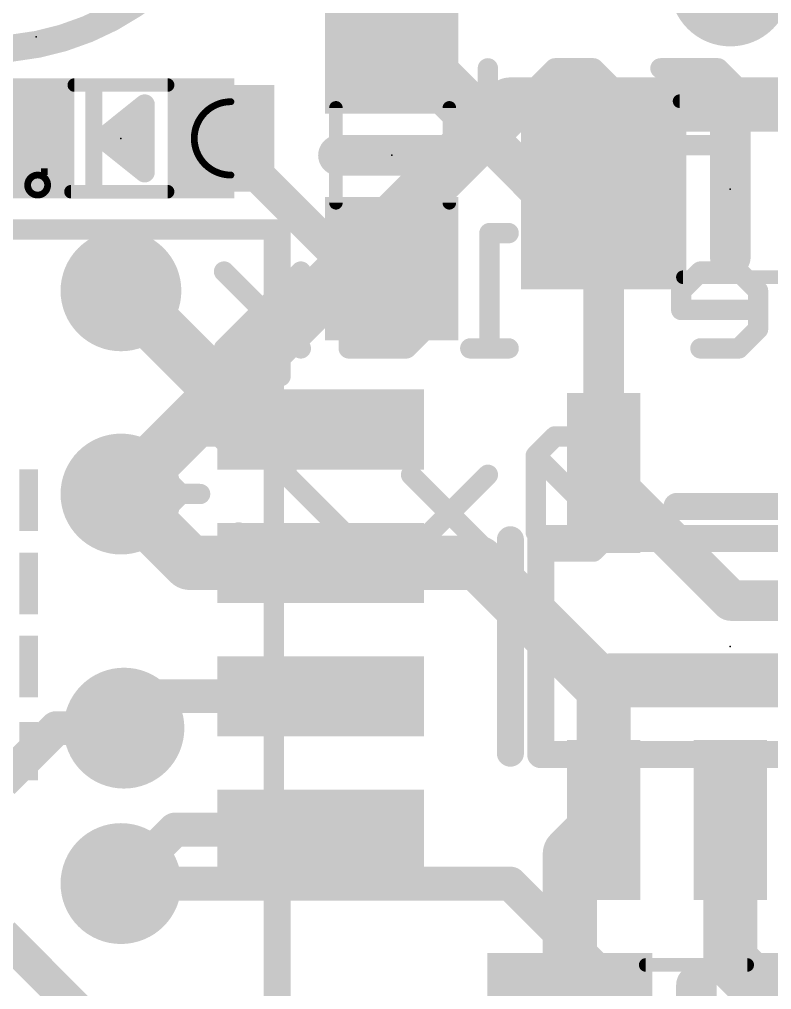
# Model space of a CAD drawing. Extents: x -0.1 to 25.5, y -0.1 to 17.9.
# Drawn here: x 2.79 to 8.44, y 6.19 to 13.47 of the extents above; entities that cross this region are included whole.
import ezdxf

# ---------------------------------------------------------------- set-up
doc = ezdxf.new("R2010")
doc.units = 0
for name, color, linetype in [('1', 12, 'CONTINUOUS'), ('16', 5, 'CONTINUOUS'), ('18', 110, 'CONTINUOUS'), ('21', 40, 'CONTINUOUS'), ('22', 6, 'CONTINUOUS'), ('23', 40, 'CONTINUOUS'), ('24', 6, 'CONTINUOUS'), ('51', 253, 'CONTINUOUS')]:
    doc.layers.add(name, color=color, linetype=linetype)

# ---------------------------------------------------------------- blocks, each defined once
blk = doc.blocks.new('RECT')
blk.add_solid([(-0.5, -0.5), (0.5, -0.5), (-0.5, 0.5), (0.5, 0.5)])
blk = doc.blocks.new('ROUNDV')
at = {"const_width": 0.5}
blk.add_lwpolyline([(0, -0.25, 1), (0, 0.25, 1), (0, -0.25)], format="xyb", dxfattribs=at)

msp = doc.modelspace()

# ---------------------------------------------------------------- linework, layer by layer
at = {"layer": '1'}
for points, const_width in [([(5.588, 13.296), (6.692, 12.192)], 0.3048), ([(4.306, 12.573), (5.283, 11.596)], 0.254), ([(6.692, 12.192), (7.178, 12.192)], 0.3048), ([(7.178, 12.192), (7.178, 10.0631)], 0.3048), ([(5.283, 11.596), (5.588, 11.596)], 0.254), ([(4.596, 10.39), (3.556, 11.43)], 0.4064), ([(5.054, 10.39), (4.596, 10.39)], 0.4064), ([(7.178, 10.0631), (8.1336, 9.1075)], 0.3048), ([(4.072, 9.39), (3.556, 9.906)], 0.4064), ([(5.054, 9.39), (4.072, 9.39)], 0.4064), ([(5.054, 9.39), (6.236, 9.39)], 0.4064), ([(6.236, 9.39), (7.178, 8.448)], 0.4064), ([(8.1336, 9.1075), (9.7425, 9.1075)], 0.3048), ([(7.239, 8.509), (7.178, 8.448)], 0.4064), ([(8.89, 8.509), (7.239, 8.509)], 0.4064), ([(7.178, 8.448), (7.178, 7.4629)], 0.4064), ([(5.054, 8.39), (3.5786, 8.39)], 0.254), ([(3.5786, 8.39), (3.5786, 8.1506)], 0.254), ([(7.178, 7.4629), (6.924, 7.2089)], 0.4064), ([(8.128, 7.4629), (8.128, 6.411)], 0.4064), ([(3.961, 7.39), (3.556, 6.985)], 0.254), ([(5.054, 7.39), (3.961, 7.39)], 0.254), ([(6.924, 7.2089), (6.924, 5.715)], 0.4064), ([(8.824, 5.715), (8.128, 6.411)], 0.4064)]:
    msp.add_lwpolyline(points, dxfattribs=dict(at, const_width=const_width))
for points, const_width in [([(5.6419, 13.3499, 1), (5.5341, 13.2421)], 0.1524), ([(4.3509, 12.6179, 1), (4.2611, 12.5281)], 0.127), ([(6.692, 12.2682, 1), (6.692, 12.1158)], 0.1524), ([(6.6381, 12.1381, 1), (6.7459, 12.2459)], 0.1524), ([(7.2542, 12.192, 1), (7.1018, 12.192)], 0.1524), ([(7.178, 12.1158, 1), (7.178, 12.2682)], 0.1524), ([(5.283, 11.6595, 1), (5.283, 11.5325)], 0.127), ([(5.588, 11.5325, 1), (5.588, 11.6595)], 0.127), ([(5.2381, 11.5511, 1), (5.3279, 11.6409)], 0.127), ([(3.6278, 11.5018, 1), (3.4842, 11.3582)], 0.2032), ([(4.596, 10.4916, 1), (4.596, 10.2884)], 0.2032), ([(4.5242, 10.3182, 1), (4.6678, 10.4618)], 0.2032), ([(5.054, 10.2884, 1), (5.054, 10.4916)], 0.2032), ([(7.2319, 10.117, 1), (7.1241, 10.0092)], 0.1524), ([(7.1018, 10.0631, 1), (7.2542, 10.0631)], 0.1524), ([(3.6278, 9.9778, 1), (3.4842, 9.8342)], 0.2032), ([(4.072, 9.4916, 1), (4.072, 9.2884)], 0.2032), ([(4.0002, 9.3182, 1), (4.1438, 9.4618)], 0.2032), ([(5.054, 9.4916, 1), (5.054, 9.2884)], 0.2032), ([(5.054, 9.2884, 1), (5.054, 9.4916)], 0.2032), ([(6.3078, 9.4618, 1), (6.1642, 9.3182)], 0.2032), ([(6.236, 9.2884, 1), (6.236, 9.4916)], 0.2032), ([(8.1336, 9.1837, 1), (8.1336, 9.0313)], 0.1524), ([(8.0797, 9.0536, 1), (8.1875, 9.1614)], 0.1524), ([(7.239, 8.6106, 1), (7.239, 8.4074)], 0.2032), ([(7.3108, 8.4372, 1), (7.1672, 8.5808)], 0.2032), ([(7.2796, 8.448, 1), (7.0764, 8.448)], 0.2032), ([(7.1062, 8.5198, 1), (7.2498, 8.3762)], 0.2032), ([(7.1062, 8.3762, 1), (7.2498, 8.5198)], 0.2032), ([(3.5786, 8.4535, 1), (3.5786, 8.3265)], 0.127), ([(3.6421, 8.39, 1), (3.5151, 8.39)], 0.127), ([(5.054, 8.3265, 1), (5.054, 8.4535)], 0.127), ([(3.5151, 8.1506, 1), (3.6421, 8.1506)], 0.127), ([(7.2498, 7.3911, 1), (7.1062, 7.5347)], 0.2032), ([(8.2296, 7.4629, 1), (8.0264, 7.4629)], 0.2032), ([(3.961, 7.4535, 1), (3.961, 7.3265)], 0.127), ([(4.0059, 7.3451, 1), (3.9161, 7.4349)], 0.127), ([(5.054, 7.3265, 1), (5.054, 7.4535)], 0.127), ([(7.0764, 7.4629, 1), (7.2796, 7.4629)], 0.2032), ([(7.0256, 7.2089, 1), (6.8224, 7.2089)], 0.2032), ([(6.8522, 7.2807, 1), (6.9958, 7.1371)], 0.2032), ([(3.5111, 7.0299, 1), (3.6009, 6.9401)], 0.127), ([(8.1998, 6.4828, 1), (8.0562, 6.3392)], 0.2032), ([(8.0264, 6.411, 1), (8.2296, 6.411)], 0.2032)]:
    msp.add_lwpolyline(points, format="xyb", dxfattribs=dict(at, const_width=const_width))
at = {"layer": '16'}
for points, const_width in [([(6.477, 12.827), (3.556, 9.906)], 0.4064), ([(20.32, 12.827), (6.477, 12.827)], 0.4064), ([(3.0706, 8.1506), (2.667, 7.747)], 0.254), ([(3.5786, 8.1506), (3.0706, 8.1506)], 0.254), ([(6.477, 6.985), (3.556, 6.985)], 0.254), ([(7.62, 5.842), (6.477, 6.985)], 0.254), ([(2.667, 6.604), (3.2258, 6.0452)], 0.254)]:
    msp.add_lwpolyline(points, dxfattribs=dict(at, const_width=const_width))
for points, const_width in [([(6.477, 12.9286, 1), (6.477, 12.7254)], 0.2032), ([(6.5488, 12.7552, 1), (6.4052, 12.8988)], 0.2032), ([(3.4842, 9.9778, 1), (3.6278, 9.8342)], 0.2032), ([(3.0706, 8.2141, 1), (3.0706, 8.0871)], 0.127), ([(3.1155, 8.1057, 1), (3.0257, 8.1955)], 0.127), ([(3.5786, 8.0871, 1), (3.5786, 8.2141)], 0.127), ([(3.556, 7.0485, 1), (3.556, 6.9215)], 0.127), ([(6.5219, 7.0299, 1), (6.4321, 6.9401)], 0.127), ([(6.477, 6.9215, 1), (6.477, 7.0485)], 0.127)]:
    msp.add_lwpolyline(points, format="xyb", dxfattribs=dict(at, const_width=const_width))
at = {"layer": '21'}
for points, const_width in [([(2.54, 13.24, 1), (2.54, 17.24, 1), (2.54, 13.24)], 0.2032), ([(3.7021, 12.8397, 1), (3.7021, 12.7635)], 0.0762), ([(3.7719, 12.827, 1), (3.6957, 12.827)], 0.0762), ([(3.7576, 12.7972, 1), (3.71, 12.8568)], 0.0762), ([(3.7338, 12.7635, 1), (3.7338, 12.8397)], 0.0762), ([(8.2042, 12.7, 1), (8.0518, 12.7)], 0.1524), ([(3.5116, 12.6873, 1), (3.5116, 12.6111)], 0.0762), ([(3.7338, 12.6111, 1), (3.7338, 12.6873)], 0.0762), ([(3.4401, 12.6028, 1), (3.3925, 12.5432)], 0.0762), ([(3.3925, 12.6028, 1), (3.4401, 12.5432)], 0.0762), ([(5.188, 12.5222, 1), (5.188, 12.3698)], 0.1524), ([(5.988, 12.3698, 1), (5.988, 12.5222)], 0.1524), ([(3.5116, 12.5349, 1), (3.5116, 12.4587)], 0.0762), ([(3.7338, 12.4587, 1), (3.7338, 12.5349)], 0.0762), ([(3.7021, 12.3825, 1), (3.7021, 12.3063)], 0.0762), ([(3.71, 12.2892, 1), (3.7576, 12.3488)], 0.0762), ([(3.7338, 12.3063, 1), (3.7338, 12.3825)], 0.0762), ([(3.6957, 12.319, 1), (3.7719, 12.319)], 0.0762), ([(4.7921, 11.89, 1), (4.7159, 11.89)], 0.0762), ([(4.754, 11.8519, 1), (4.754, 11.9281)], 0.0762), ([(8.0518, 11.684, 1), (8.2042, 11.684)], 0.1524), ([(4.7159, 10.79, 1), (4.7921, 10.79)], 0.0762), ([(7.728, 9.8638, 1), (7.728, 9.7622)], 0.1016), ([(6.5288, 9.563, 1), (6.4272, 9.563)], 0.1016), ([(6.4272, 7.963, 1), (6.5288, 7.963)], 0.1016), ([(4.7921, 6.99, 1), (4.7159, 6.99)], 0.0762), ([(7.9502, 6.223, 1), (7.7978, 6.223)], 0.1524)]:
    msp.add_lwpolyline(points, format="xyb", dxfattribs=dict(at, const_width=const_width))
for points, const_width in [([(3.7338, 12.827), (3.4163, 12.573)], 0.1524), ([(3.7021, 12.8016), (3.7338, 12.8016)], 0.1524), ([(3.7338, 12.319), (3.7338, 12.827)], 0.1524), ([(8.128, 12.7), (8.128, 11.684)], 0.3048), ([(3.5116, 12.6492), (3.7338, 12.6492)], 0.1524), ([(3.4163, 12.573), (3.7338, 12.319)], 0.1524), ([(5.988, 12.446), (5.188, 12.446)], 0.3048), ([(3.5116, 12.4968), (3.7338, 12.4968)], 0.1524), ([(3.7021, 12.3444), (3.7338, 12.3444)], 0.1524), ([(2.154, 11.89), (4.754, 11.89)], 0.1524), ([(4.754, 11.89), (4.754, 10.79)], 0.1524), ([(7.728, 9.813), (8.528, 9.813)], 0.2032), ([(6.478, 9.563), (6.478, 7.963)], 0.2032), ([(4.754, 6.99), (4.754, 5.79)], 0.1524), ([(7.874, 6.223), (7.874, 5.207)], 0.3048)]:
    msp.add_lwpolyline(points, dxfattribs=dict(at, const_width=const_width))
at = {"layer": '22', "const_width": 0.1524}
for points in [[(6.0209, 13.0984), (5.8769, 13.0984)], [(6.3091, 12.8103), (6.0209, 13.0984)], [(6.3091, 12.5222), (6.3091, 13.0984)], [(6.6684, 12.9544), (6.8124, 13.0984)], [(6.8124, 13.0984), (7.1005, 13.0984)], [(7.1005, 13.0984), (7.2446, 12.9544)], [(8.036, 13.0984), (7.6039, 13.0984)], [(8.1801, 12.9544), (8.036, 13.0984)], [(6.6684, 12.6663), (6.6684, 12.9544)], [(7.2446, 12.9544), (7.2446, 12.6663)], [(8.036, 12.8103), (8.1801, 12.9544)], [(7.6039, 12.6663), (7.7479, 12.8103)], [(7.7479, 12.8103), (8.036, 12.8103)], [(6.8124, 12.5222), (6.6684, 12.6663)], [(7.2446, 12.6663), (7.1005, 12.5222)], [(7.7479, 12.5222), (7.6039, 12.6663)], [(7.1005, 12.5222), (6.8124, 12.5222)], [(8.1801, 12.5222), (7.7479, 12.5222)], [(6.465, 11.8625), (6.3209, 11.8625)], [(6.3209, 11.8625), (6.3209, 10.9982)], [(4.9058, 11.5744), (4.3296, 10.9982)], [(4.9058, 10.9982), (4.3296, 11.5744)], [(5.2651, 10.9982), (5.2651, 11.5744)], [(5.8413, 11.5744), (5.8413, 11.1423)], [(7.9038, 11.5744), (7.7598, 11.4304)], [(8.192, 11.5744), (7.9038, 11.5744)], [(8.336, 11.4304), (8.192, 11.5744)], [(7.7598, 11.4304), (7.7598, 11.2863)], [(8.336, 11.1423), (8.336, 11.4304)], [(7.7598, 11.2863), (8.336, 11.2863)], [(5.8413, 11.1423), (5.6972, 10.9982)], [(8.192, 10.9982), (8.336, 11.1423)], [(5.6972, 10.9982), (5.2651, 10.9982)], [(6.465, 10.9982), (6.1769, 10.9982)], [(7.9038, 10.9982), (8.192, 10.9982)], [(4.0059, 10.3385), (3.8618, 10.1945)], [(4.294, 10.3385), (4.0059, 10.3385)], [(4.438, 10.1945), (4.294, 10.3385)], [(4.7973, 10.1945), (4.9414, 10.3385)], [(4.9414, 10.3385), (5.2295, 10.3385)], [(5.2295, 10.3385), (5.3735, 10.1945)], [(6.8124, 10.3385), (6.6684, 10.1945)], [(7.1005, 10.3385), (6.8124, 10.3385)], [(7.2446, 10.1945), (7.1005, 10.3385)], [(3.8618, 10.1945), (3.8618, 10.0504)], [(4.7973, 10.0504), (4.7973, 10.1945)], [(6.6684, 10.1945), (6.6684, 9.6183)], [(7.2446, 9.6183), (6.6684, 10.1945)], [(7.2446, 9.6183), (7.2446, 10.1945)], [(3.8618, 10.0504), (4.0059, 9.9064)], [(5.3735, 9.4742), (4.7973, 10.0504)], [(6.3091, 10.0504), (5.7328, 9.4742)], [(6.3091, 9.4742), (5.7328, 10.0504)], [(4.0059, 9.9064), (3.8618, 9.7623)], [(4.0059, 9.9064), (4.1499, 9.9064)], [(3.8618, 9.7623), (3.8618, 9.6183)], [(3.8618, 9.6183), (4.0059, 9.4742)], [(4.294, 9.4742), (4.438, 9.6183)], [(6.6684, 9.6183), (6.8124, 9.4742)], [(7.1005, 9.4742), (7.2446, 9.6183)], [(4.0059, 9.4742), (4.294, 9.4742)], [(4.7973, 9.4742), (5.3735, 9.4742)], [(6.8124, 9.4742), (7.1005, 9.4742)]]:
    msp.add_lwpolyline(points, dxfattribs=at)
at = {"layer": '22', "const_width": 0.0762}
for points in [[(5.8769, 13.1365, 1), (5.8769, 13.0603)], [(6.0479, 13.1254, 1), (5.994, 13.0715)], [(6.0209, 13.0603, 1), (6.0209, 13.1365)], [(6.3472, 13.0984, 1), (6.271, 13.0984)], [(6.8124, 13.1365, 1), (6.8124, 13.0603)], [(6.8393, 13.0715, 1), (6.7855, 13.1254)], [(7.1275, 13.1254, 1), (7.0736, 13.0715)], [(7.1005, 13.0603, 1), (7.1005, 13.1365)], [(7.6039, 13.1365, 1), (7.6039, 13.0603)], [(8.063, 13.1254, 1), (8.0091, 13.0715)], [(8.036, 13.0603, 1), (8.036, 13.1365)], [(6.7065, 12.9544, 1), (6.6303, 12.9544)], [(7.2827, 12.9544, 1), (7.2065, 12.9544)], [(8.207, 12.9274, 1), (8.1532, 12.9813)], [(6.6414, 12.9813, 1), (6.6953, 12.9274)], [(7.2176, 12.9274, 1), (7.2715, 12.9813)], [(8.1532, 12.9274, 1), (8.207, 12.9813)], [(7.7479, 12.8484, 1), (7.7479, 12.7722)], [(7.7749, 12.7834, 1), (7.721, 12.8373)], [(8.036, 12.7722, 1), (8.036, 12.8484)], [(6.2821, 12.7834, 1), (6.336, 12.8373)], [(8.0091, 12.8373, 1), (8.063, 12.7834)], [(6.6953, 12.6932, 1), (6.6414, 12.6393)], [(7.2715, 12.6393, 1), (7.2176, 12.6932)], [(7.6308, 12.6932, 1), (7.5769, 12.6393)], [(6.6303, 12.6663, 1), (6.7065, 12.6663)], [(7.2065, 12.6663, 1), (7.2827, 12.6663)], [(7.5769, 12.6932, 1), (7.6308, 12.6393)], [(6.8124, 12.5603, 1), (6.8124, 12.4841)], [(6.7855, 12.4953, 1), (6.8393, 12.5491)], [(7.0736, 12.5491, 1), (7.1275, 12.4953)], [(7.1005, 12.4841, 1), (7.1005, 12.5603)], [(7.7479, 12.5603, 1), (7.7479, 12.4841)], [(7.721, 12.4953, 1), (7.7749, 12.5491)], [(8.1801, 12.4841, 1), (8.1801, 12.5603)], [(6.271, 12.5222, 1), (6.3472, 12.5222)], [(6.3209, 11.9006, 1), (6.3209, 11.8244)], [(6.359, 11.8625, 1), (6.2828, 11.8625)], [(6.465, 11.8244, 1), (6.465, 11.9006)], [(4.3565, 11.6014, 1), (4.3026, 11.5475)], [(4.9327, 11.5475, 1), (4.8788, 11.6014)], [(5.3032, 11.5744, 1), (5.227, 11.5744)], [(5.8794, 11.5744, 1), (5.8032, 11.5744)], [(7.9038, 11.6125, 1), (7.9038, 11.5363)], [(7.9308, 11.5475, 1), (7.8769, 11.6014)], [(8.2189, 11.6014, 1), (8.165, 11.5475)], [(8.192, 11.5363, 1), (8.192, 11.6125)], [(7.7328, 11.4573, 1), (7.7867, 11.4034)], [(7.7979, 11.4304, 1), (7.7217, 11.4304)], [(8.3741, 11.4304, 1), (8.2979, 11.4304)], [(8.3091, 11.4034, 1), (8.363, 11.4573)], [(7.7598, 11.3244, 1), (7.7598, 11.2482)], [(8.336, 11.2482, 1), (8.336, 11.3244)], [(7.7217, 11.2863, 1), (7.7979, 11.2863)], [(5.8682, 11.1153, 1), (5.8144, 11.1692)], [(8.363, 11.1153, 1), (8.3091, 11.1692)], [(5.8032, 11.1423, 1), (5.8794, 11.1423)], [(8.2979, 11.1423, 1), (8.3741, 11.1423)], [(4.3026, 11.0251, 1), (4.3565, 10.9713)], [(4.8788, 10.9713, 1), (4.9327, 11.0251)], [(5.2651, 11.0363, 1), (5.2651, 10.9601)], [(5.6703, 11.0251, 1), (5.7242, 10.9713)], [(5.6972, 10.9601, 1), (5.6972, 11.0363)], [(6.1769, 11.0363, 1), (6.1769, 10.9601)], [(6.465, 10.9601, 1), (6.465, 11.0363)], [(7.9038, 11.0363, 1), (7.9038, 10.9601)], [(8.165, 11.0251, 1), (8.2189, 10.9713)], [(8.192, 10.9601, 1), (8.192, 11.0363)], [(5.227, 10.9982, 1), (5.3032, 10.9982)], [(6.2828, 10.9982, 1), (6.359, 10.9982)], [(4.0059, 10.3766, 1), (4.0059, 10.3004)], [(4.0328, 10.3116, 1), (3.9789, 10.3655)], [(4.3209, 10.3655, 1), (4.267, 10.3116)], [(4.294, 10.3004, 1), (4.294, 10.3766)], [(4.9414, 10.3766, 1), (4.9414, 10.3004)], [(4.9683, 10.3116, 1), (4.9144, 10.3655)], [(5.2564, 10.3655, 1), (5.2025, 10.3116)], [(5.2295, 10.3004, 1), (5.2295, 10.3766)], [(6.8124, 10.3766, 1), (6.8124, 10.3004)], [(6.8394, 10.3116, 1), (6.7855, 10.3655)], [(7.1275, 10.3655, 1), (7.0736, 10.3116)], [(7.1005, 10.3004, 1), (7.1005, 10.3766)], [(3.8999, 10.1945, 1), (3.8237, 10.1945)], [(3.8349, 10.2214, 1), (3.8887, 10.1675)], [(4.4111, 10.1675, 1), (4.465, 10.2214)], [(4.8354, 10.1945, 1), (4.7592, 10.1945)], [(4.7704, 10.2214, 1), (4.8243, 10.1675)], [(5.3466, 10.1675, 1), (5.4005, 10.2214)], [(6.6953, 10.2214, 1), (6.6414, 10.1675)], [(6.6414, 10.2214, 1), (6.6953, 10.1675)], [(6.7065, 10.1945, 1), (6.6303, 10.1945)], [(7.2827, 10.1945, 1), (7.2065, 10.1945)], [(7.2176, 10.1675, 1), (7.2715, 10.2214)], [(3.8887, 10.0774, 1), (3.8349, 10.0235)], [(4.8243, 10.0774, 1), (4.7704, 10.0235)], [(5.7598, 10.0774, 1), (5.7059, 10.0235)], [(6.336, 10.0235, 1), (6.2821, 10.0774)], [(3.8237, 10.0504, 1), (3.8999, 10.0504)], [(4.7592, 10.0504, 1), (4.8354, 10.0504)], [(4.0059, 9.9445, 1), (4.0059, 9.8683)], [(4.0328, 9.8794, 1), (3.9789, 9.9333)], [(3.9789, 9.8794, 1), (4.0328, 9.9333)], [(4.1499, 9.8683, 1), (4.1499, 9.9445)], [(3.8999, 9.7623, 1), (3.8237, 9.7623)], [(3.8349, 9.7893, 1), (3.8887, 9.7354)], [(3.8887, 9.6452, 1), (3.8349, 9.5913)], [(4.465, 9.5913, 1), (4.4111, 9.6452)], [(6.6953, 9.6452, 1), (6.6414, 9.5913)], [(7.2715, 9.5913, 1), (7.2176, 9.6452)], [(7.2176, 9.5913, 1), (7.2715, 9.6452)], [(3.8237, 9.6183, 1), (3.8999, 9.6183)], [(6.6303, 9.6183, 1), (6.7065, 9.6183)], [(7.2065, 9.6183, 1), (7.2827, 9.6183)], [(4.0059, 9.5123, 1), (4.0059, 9.4361)], [(3.9789, 9.4473, 1), (4.0328, 9.5011)], [(4.267, 9.5011, 1), (4.3209, 9.4473)], [(4.294, 9.4361, 1), (4.294, 9.5123)], [(4.7973, 9.5123, 1), (4.7973, 9.4361)], [(5.3466, 9.4473, 1), (5.4005, 9.5011)], [(5.3735, 9.4361, 1), (5.3735, 9.5123)], [(5.7059, 9.5011, 1), (5.7598, 9.4473)], [(6.2821, 9.4473, 1), (6.336, 9.5011)], [(6.8124, 9.5123, 1), (6.8124, 9.4361)], [(6.7855, 9.4473, 1), (6.8394, 9.5011)], [(7.0736, 9.5011, 1), (7.1275, 9.4473)], [(7.1005, 9.4361, 1), (7.1005, 9.5123)]]:
    msp.add_lwpolyline(points, format="xyb", dxfattribs=at)
at = {"layer": '23'}
for p in [(3.556, 12.573), (5.588, 12.446), (8.128, 12.192), (8.128, 8.763)]:
    msp.add_point(p, dxfattribs=at)
at = {"layer": '24'}
msp.add_point((2.921, 13.335), dxfattribs=at)
at = {"layer": '51'}
for points, const_width in [([(3.206, 12.973), (3.906, 12.973)], 0.1016), ([(7.747, 12.852), (8.509, 12.852)], 0.1016), ([(5.169, 12.802), (5.169, 12.09)], 0.1016), ([(6.02, 12.802), (6.02, 12.09)], 0.1016), ([(3.181, 12.173), (3.906, 12.173)], 0.1016), ([(0.454, 11.89), (4.704, 11.89)], 0.1524), ([(4.704, 11.89), (4.704, 5.79)], 0.1524), ([(7.772, 11.532), (8.509, 11.532)], 0.1016), ([(6.7056, 7.9526), (6.7056, 9.5734)], 0.2032), ([(6.7056, 9.5734), (9.5504, 9.5734)], 0.2032), ([(9.5504, 7.9526), (6.7056, 7.9526)], 0.2032), ([(7.493, 6.375), (8.255, 6.375)], 0.1016)]:
    msp.add_lwpolyline(points, dxfattribs=dict(at, const_width=const_width))
for points, const_width in [([(3.206, 12.9984, 1), (3.206, 12.9476)], 0.0508), ([(3.906, 12.9476, 1), (3.906, 12.9984)], 0.0508), ([(2.756, 12.273, 0.9168), (2.756, 12.873)], 0.1016), ([(7.747, 12.8774, 1), (7.747, 12.8266)], 0.0508), ([(4.381, 12.848, 1), (4.381, 12.298)], 0.0508), ([(4.381, 12.8353, 1), (4.381, 12.8607)], 0.0254), ([(5.1944, 12.802, 1), (5.1436, 12.802)], 0.0508), ([(6.0454, 12.802, 1), (5.9946, 12.802)], 0.0508), ([(2.931, 12.148, 1), (2.931, 12.298, 1), (2.931, 12.148)], 0.0508), ([(4.381, 12.2853, 1), (4.381, 12.3107)], 0.0254), ([(3.181, 12.1984, 1), (3.181, 12.1476)], 0.0508), ([(3.906, 12.1476, 1), (3.906, 12.1984)], 0.0508), ([(5.1436, 12.09, 1), (5.1944, 12.09)], 0.0508), ([(5.9946, 12.09, 1), (6.0454, 12.09)], 0.0508), ([(4.7421, 11.89, 1), (4.6659, 11.89)], 0.0762), ([(4.704, 11.8519, 1), (4.704, 11.9281)], 0.0762), ([(7.772, 11.5574, 1), (7.772, 11.5066)], 0.0508), ([(6.7564, 9.5734, 1), (6.6548, 9.5734)], 0.1016), ([(6.7056, 9.6242, 1), (6.7056, 9.5226)], 0.1016), ([(6.7056, 8.0034, 1), (6.7056, 7.9018)], 0.1016), ([(6.6548, 7.9526, 1), (6.7564, 7.9526)], 0.1016), ([(7.493, 6.4004, 1), (7.493, 6.3496)], 0.0508), ([(8.255, 6.3496, 1), (8.255, 6.4004)], 0.0508)]:
    msp.add_lwpolyline(points, format="xyb", dxfattribs=dict(at, const_width=const_width))

# ---------------------------------------------------------------- block references
at = {"layer": '1', "xscale": 1.075, "rotation": 270}
for p in [(5.588, 13.296), (5.588, 11.596)]:
    msp.add_blockref('RECT', p, dxfattribs=at)
at = {"layer": '1', "xscale": 0.8, "yscale": 0.8, "rotation": 90}
for p in [(2.806, 12.573), (4.306, 12.573)]:
    msp.add_blockref('RECT', p, dxfattribs=at)
at = {"layer": '1'}
for p, xscale, yscale in [((7.178, 12.192), 1.24, 1.5), ((5.054, 10.39), 1.55, 0.6), ((7.178, 10.0631), 0.55, 1.2), ((5.054, 9.39), 1.55, 0.6), ((5.054, 8.39), 1.55, 0.6), ((7.178, 7.4629), 0.55, 1.2), ((8.128, 7.4629), 0.55, 1.2), ((5.054, 7.39), 1.55, 0.6), ((6.924, 5.715), 1.24, 1.5), ((8.824, 5.715), 1.24, 1.5)]:
    msp.add_blockref('RECT', p, dxfattribs=dict(at, xscale=xscale, yscale=yscale))
at = {"layer": '18', "xscale": 0.9064, "yscale": 0.9064}
for p in [(8.128, 13.716), (8.128, 13.716), (3.556, 11.43), (3.556, 11.43), (3.556, 9.906), (3.556, 9.906), (3.5786, 8.1506), (3.5786, 8.1506), (3.556, 6.985), (3.556, 6.985)]:
    msp.add_blockref('ROUNDV', p, dxfattribs=at)
at = {"layer": '21', "xscale": 0.762, "yscale": 0.127, "rotation": 90}
msp.add_blockref('RECT', (3.3528, 12.573), dxfattribs=at)
at = {"layer": '22', "rotation": 270}
for p, xscale, yscale in [((2.8056, 9.8603), 0.4623, 0.0231), ((2.8287, 9.8603), 0.4623, 0.0231), ((2.8518, 9.8603), 0.4623, 0.0231), ((2.8749, 9.8603), 0.4623, 0.0231), ((2.898, 9.8603), 0.4623, 0.0231), ((2.921, 9.8603), 0.4623, 0.0229), ((2.8056, 9.2354), 0.4623, 0.0231), ((2.8287, 9.2354), 0.4623, 0.0231), ((2.8518, 9.2354), 0.4623, 0.0231), ((2.8749, 9.2354), 0.4623, 0.0231), ((2.898, 9.2354), 0.4623, 0.0231), ((2.921, 9.2354), 0.4623, 0.0229), ((2.8056, 8.6131), 0.4623, 0.0231), ((2.8287, 8.6131), 0.4623, 0.0231), ((2.8518, 8.6131), 0.4623, 0.0231), ((2.8749, 8.6131), 0.4623, 0.0231), ((2.898, 8.6131), 0.4623, 0.0231), ((2.921, 8.6131), 0.4623, 0.0229), ((2.8056, 7.9781), 0.4369, 0.0231), ((2.8287, 7.9781), 0.4369, 0.0231), ((2.8518, 7.9781), 0.4369, 0.0231), ((2.8749, 7.9781), 0.4369, 0.0231), ((2.898, 7.9781), 0.4369, 0.0231), ((2.921, 7.9781), 0.4369, 0.0229)]:
    msp.add_blockref('RECT', p, dxfattribs=dict(at, xscale=xscale, yscale=yscale))
at = {"layer": '51'}
for p, xscale, yscale, rotation in [((5.5931, 13.0342), 0.5001, 0.95, 270), ((2.856, 12.923), 0.2, 0.3, 90), ((3.0935, 12.573), 0.9, 0.225, 90), ((4.156, 12.923), 0.2, 0.5, 90), ((4.0185, 12.573), 0.55, 0.225, 90), ((4.156, 12.798), 0.1, 0.1, 90), ((4.156, 12.348), 0.1, 0.1, 90), ((2.781, 12.223), 0.2, 0.15, 90), ((2.981, 12.323), 0.05, 0.05, 90), ((4.156, 12.223), 0.2, 0.5, 90), ((3.0185, 12.148), 0.05, 0.375, 90), ((5.5931, 11.8658), 0.5001, 0.95, 270)]:
    msp.add_blockref('RECT', p, dxfattribs=dict(at, xscale=xscale, yscale=yscale, rotation=rotation))
for p, xscale, yscale in [((7.4108, 12.1932), 0.7501, 1.4501), ((7.178, 9.938), 0.5, 0.65), ((7.178, 7.588), 0.5, 0.65), ((8.128, 7.588), 0.5, 0.65), ((7.1569, 5.7161), 0.7501, 1.4501), ((8.6047, 5.7161), 0.7501, 1.4501)]:
    msp.add_blockref('RECT', p, dxfattribs=dict(at, xscale=xscale, yscale=yscale))

doc.saveas('drawing.dxf')
